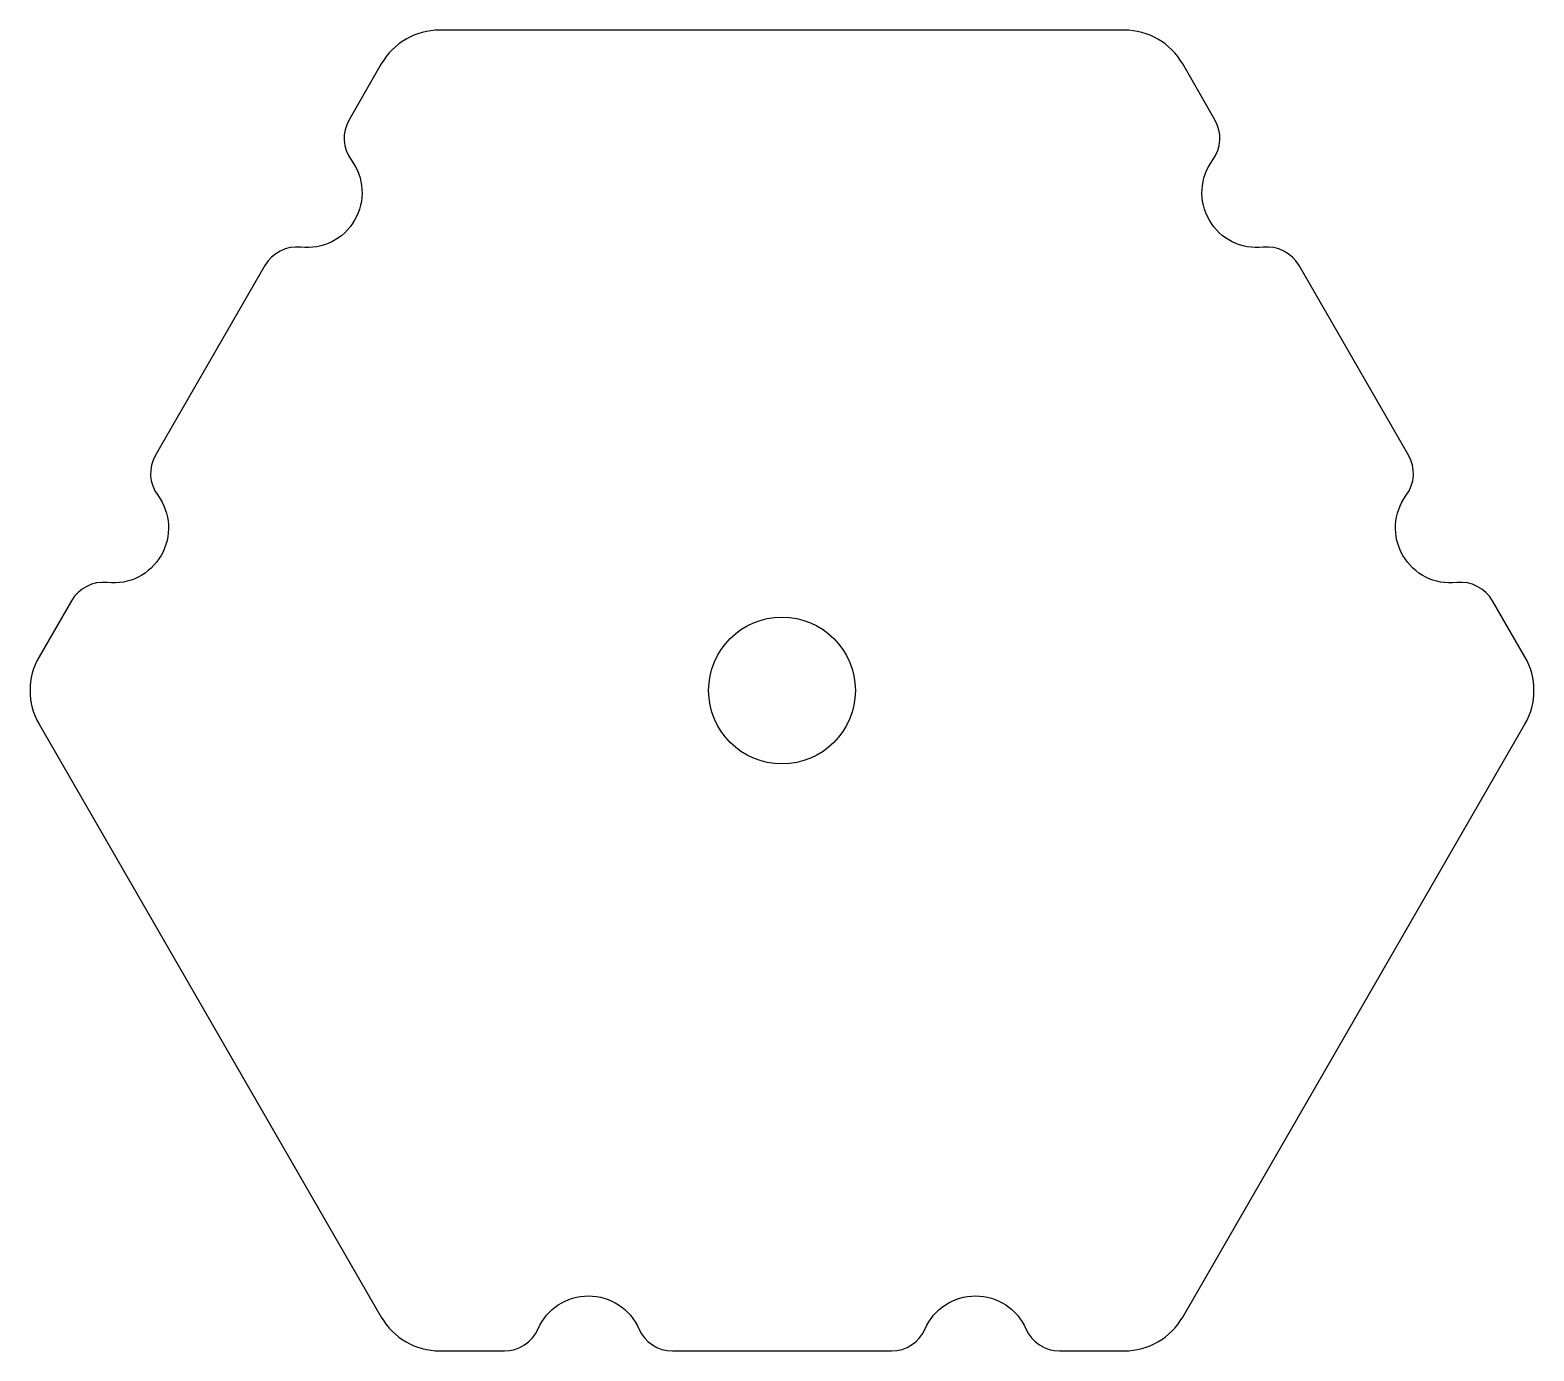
# Model space of a CAD drawing. Header units: millimetres. Extents: x -102 to 102, y -90 to 90.
import ezdxf

# ---------------------------------------------------------------- set-up
doc = ezdxf.new("R2010")
doc.units = ezdxf.units.MM

msp = doc.modelspace()

# ---------------------------------------------------------------- linework, layer by layer
msp.add_lwpolyline([(-37.84, -90, 0.298217), (-33.26, -87, -0.654654), (-19.51, -87, 0.298217), (-14.93, -90), (14.93, -90, 0.298217), (19.51, -87, -0.654654), (33.26, -87, 0.298217), (37.84, -90), (46.65, -90, 0.267949), (54.62, -85.4), (101.27, -4.6, 0.267949), (101.27, 4.6), (96.86, 12.23, 0.298217), (91.97, 14.7, -0.654654), (85.1, 26.6, 0.298217), (85.41, 32.07), (70.48, 57.93, 0.298217), (65.59, 60.4, -0.654654), (58.71, 72.3, 0.298217), (59.02, 77.77), (54.62, 85.4, 0.267949), (46.65, 90), (-46.65, 90, 0.267949), (-54.62, 85.4), (-59.02, 77.77, 0.298217), (-58.71, 72.3, -0.654654), (-65.59, 60.4, 0.298217), (-70.48, 57.93), (-85.41, 32.07, 0.298217), (-85.1, 26.6, -0.654654), (-91.97, 14.7, 0.298217), (-96.86, 12.23), (-101.27, 4.6, 0.267949), (-101.27, -4.6), (-54.62, -85.4, 0.267949), (-46.65, -90)], format="xyb", close=True)
msp.add_circle((0, 0), 10)

doc.saveas('drawing.dxf')
